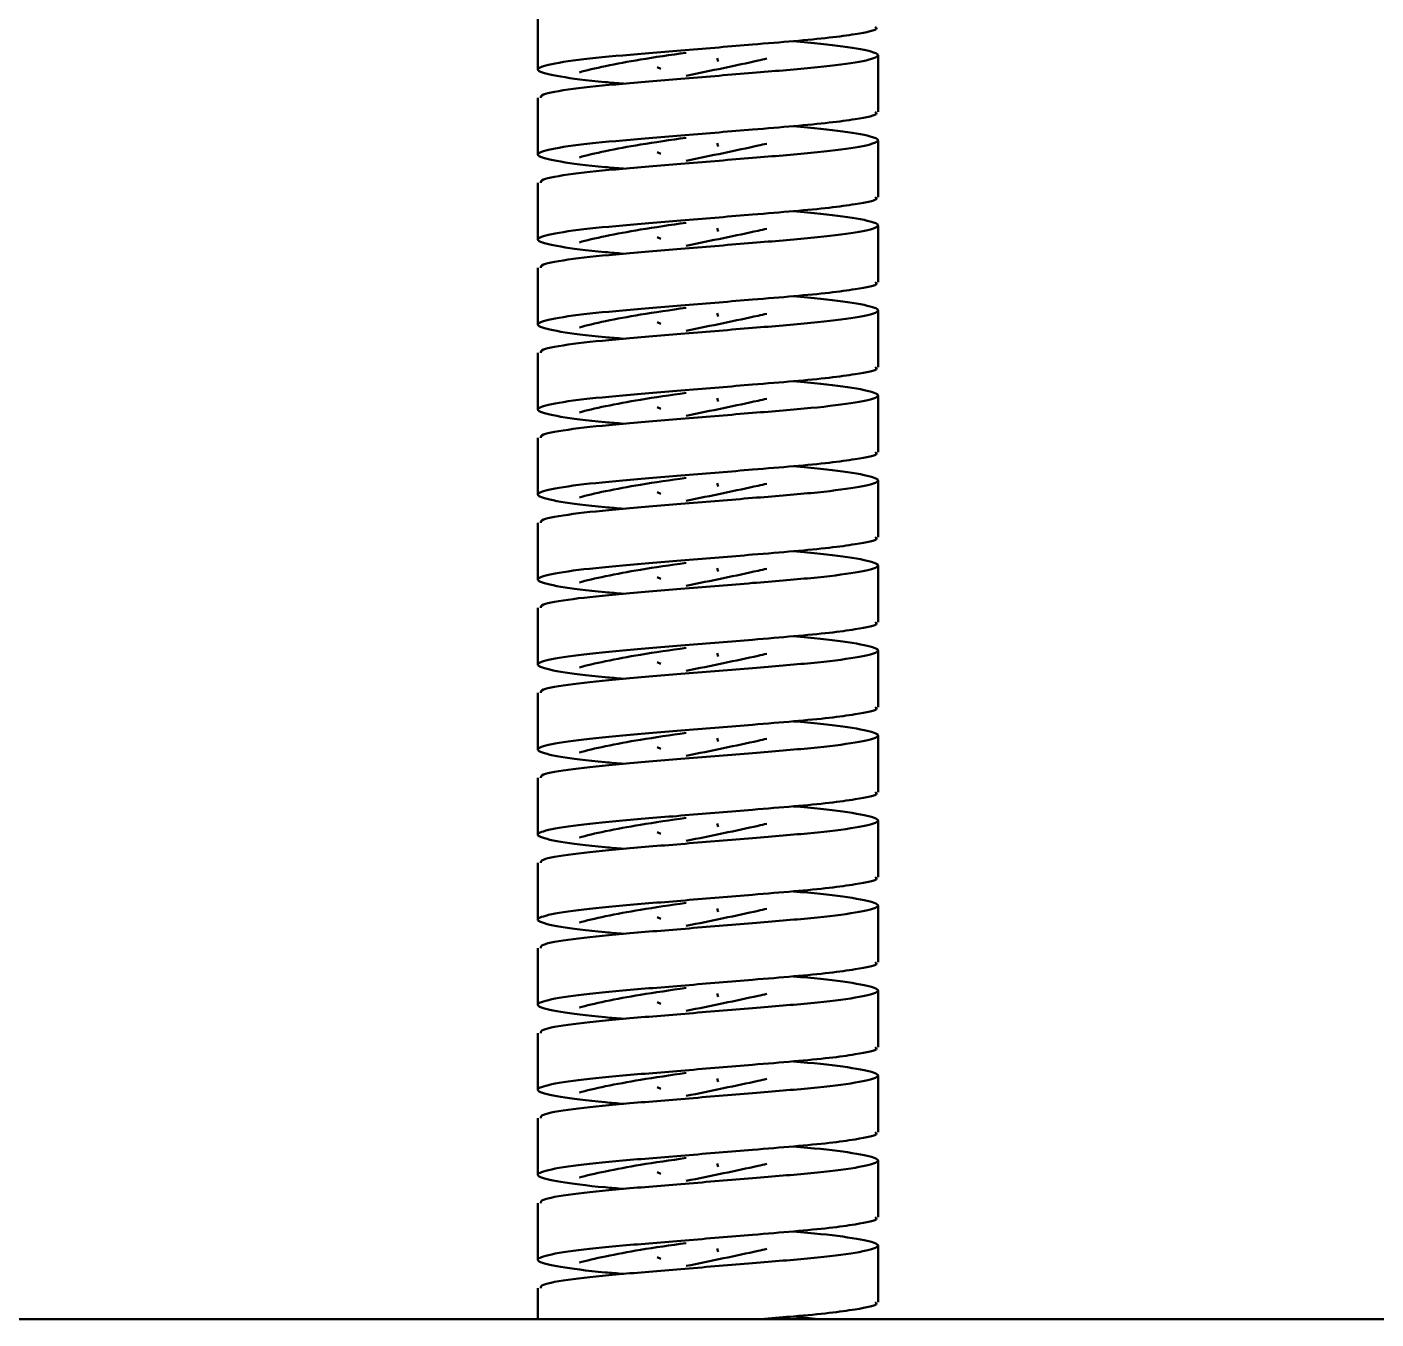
# Model space of a CAD drawing. Header units: millimetres. Extents: x -190 to 12889, y -227 to 3957.
# Drawn here: x 576.28 to 623.88, y 2245.62 to 2291.21 of the extents above; entities that cross this region are included whole.
import ezdxf

# ---------------------------------------------------------------- set-up
doc = ezdxf.new("R2010")
doc.units = ezdxf.units.MM
doc.header["$LTSCALE"] = 0.7
doc.layers.add('CON', color=7, linetype='Continuous', lineweight=50)

msp = doc.modelspace()

# ---------------------------------------------------------------- linework, layer by layer
at = {"layer": 'CON', "linetype": 'Continuous'}
for p, q in [((594.3078, 2291.7083), (594.3078, 2289.7083)), ((600.6655, 2289.99), (600.628, 2290.1075)), ((606.3078, 2288.2083), (606.3078, 2290.2083)), ((598.5207, 2289.795), (598.6491, 2289.7363)), ((594.3078, 2288.7083), (594.3078, 2286.7083)), ((600.6655, 2286.99), (600.628, 2287.1075)), ((606.3078, 2285.2083), (606.3078, 2287.2083)), ((598.5207, 2286.795), (598.6491, 2286.7363)), ((594.3078, 2285.7083), (594.3078, 2283.7083)), ((606.3078, 2282.2083), (606.3078, 2284.2083)), ((598.5207, 2283.795), (598.6491, 2283.7363)), ((600.6655, 2283.99), (600.628, 2284.1075)), ((594.3078, 2282.7083), (594.3078, 2280.7083)), ((600.6655, 2280.99), (600.628, 2281.1075)), ((606.3078, 2279.2083), (606.3078, 2281.2083)), ((598.5207, 2280.795), (598.6491, 2280.7363)), ((594.3078, 2279.7083), (594.3078, 2277.7083)), ((600.6655, 2277.99), (600.628, 2278.1075)), ((606.3078, 2276.2083), (606.3078, 2278.2083)), ((598.5207, 2277.795), (598.6491, 2277.7363)), ((594.3078, 2276.7083), (594.3078, 2274.7083)), ((606.3078, 2273.2083), (606.3078, 2275.2083)), ((598.5207, 2274.795), (598.6491, 2274.7363)), ((600.6655, 2274.99), (600.628, 2275.1075)), ((594.3078, 2273.7083), (594.3078, 2271.7083)), ((600.6655, 2271.99), (600.628, 2272.1075)), ((606.3078, 2270.2083), (606.3078, 2272.2083)), ((598.5207, 2271.795), (598.6491, 2271.7363)), ((594.3078, 2270.7083), (594.3078, 2268.7083)), ((600.6655, 2268.99), (600.628, 2269.1075)), ((606.3078, 2267.2083), (606.3078, 2269.2083)), ((598.5207, 2268.795), (598.6491, 2268.7363)), ((594.3078, 2267.7083), (594.3078, 2265.7083)), ((600.6655, 2265.99), (600.628, 2266.1075)), ((606.3078, 2264.2083), (606.3078, 2266.2083)), ((598.5207, 2265.795), (598.6491, 2265.7363)), ((594.3078, 2264.7083), (594.3078, 2262.7083)), ((598.5207, 2262.795), (598.6491, 2262.7363)), ((600.6655, 2262.99), (600.628, 2263.1075)), ((606.3078, 2261.2083), (606.3078, 2263.2083)), ((594.3078, 2261.7083), (594.3078, 2259.7083)), ((600.6655, 2259.99), (600.628, 2260.1075)), ((606.3078, 2258.2083), (606.3078, 2260.2083)), ((598.5207, 2259.795), (598.6491, 2259.7363)), ((594.3078, 2258.7083), (594.3078, 2256.7083)), ((600.6655, 2256.99), (600.628, 2257.1075)), ((606.3078, 2255.2083), (606.3078, 2257.2083)), ((598.5207, 2256.795), (598.6491, 2256.7363)), ((594.3078, 2255.7083), (594.3078, 2253.7083)), ((606.3078, 2252.2083), (606.3078, 2254.2083)), ((598.5207, 2253.795), (598.6491, 2253.7363)), ((600.6655, 2253.99), (600.628, 2254.1075)), ((594.3078, 2252.7083), (594.3078, 2250.7083)), ((600.6655, 2250.99), (600.628, 2251.1075)), ((606.3078, 2249.2083), (606.3078, 2251.2083)), ((598.5207, 2250.795), (598.6491, 2250.7363)), ((594.3078, 2249.7083), (594.3078, 2247.7083)), ((600.6655, 2247.99), (600.628, 2248.1075)), ((606.3078, 2246.2083), (606.3078, 2248.2083)), ((598.5207, 2247.795), (598.6491, 2247.7363)), ((594.3078, 2246.7083), (594.3078, 2245.6166)), ((765.3078, 2245.6166), (435.3078, 2245.6166))]:
    msp.add_line(p, q, dxfattribs=at)
for points, knots in [([(606.2099, 2291.2083), (606.2369, 2291.189), (606.3476, 2291.1099), (605.7043, 2290.9808), (604.6208, 2290.8279), (603.3691, 2290.7094), (601.6484, 2290.5708), (599.4977, 2290.3879), (597.2239, 2290.2068), (595.4149, 2290.0258), (594.362, 2289.8217), (594.2023, 2289.6525), (594.9972, 2289.4568), (596.1604, 2289.3049), (597.1046, 2289.2269), (597.3243, 2289.2088)], [0, 0, 0, 0, 0.0305755, 0.1253318, 0.1859372, 0.2493152, 0.3125273, 0.4081193, 0.5012471, 0.5943748, 0.6899668, 0.7817493, 0.8765056, 0.9712619, 1, 1, 1, 1]), ([(594.4058, 2288.7083), (594.4053, 2288.7465), (594.4038, 2288.8441), (595.4374, 2289.0258), (597.2177, 2289.2068), (599.5002, 2289.3877), (601.8888, 2289.5919), (604.0482, 2289.7611), (605.6382, 2289.9568), (606.4069, 2290.1525), (606.2602, 2290.3217), (605.1803, 2290.5258), (604.0295, 2290.6472), (603.3102, 2290.7072), (603.3078, 2290.7074)], [0, 0, 0, 0, 0.0611607, 0.1566805, 0.2497378, 0.3427951, 0.4383149, 0.530028, 0.6247127, 0.7193974, 0.8111105, 0.9066303, 0.9996876, 1, 1, 1, 1]), ([(595.7718, 2289.6065), (595.7723, 2289.6066), (595.9905, 2289.6755), (596.7011, 2289.8357), (597.9385, 2290.0704), (598.9827, 2290.2194), (599.5382, 2290.2987)], [0, 0, 0, 0, 0.000757, 0.3055548, 0.63056, 1, 1, 1, 1]), ([(602.3845, 2290.0906), (602.2819, 2290.0674), (601.4345, 2289.8757), (600.426, 2289.6695), (599.5395, 2289.4883)], [0, 0, 0, 0, 0.1210295, 1, 1, 1, 1]), ([(606.2099, 2288.2083), (606.2369, 2288.189), (606.3476, 2288.1099), (605.7043, 2287.9808), (604.6208, 2287.8279), (603.3691, 2287.7094), (601.6484, 2287.5708), (599.4977, 2287.3879), (597.2239, 2287.2068), (595.4149, 2287.0258), (594.362, 2286.8217), (594.2023, 2286.6525), (594.9972, 2286.4568), (596.1604, 2286.3049), (597.1046, 2286.2269), (597.3243, 2286.2088)], [0, 0, 0, 0, 0.03057552, 0.12533183, 0.18593723, 0.24931524, 0.31252732, 0.40811934, 0.50124705, 0.59437476, 0.68996678, 0.78174926, 0.87650557, 0.97126189, 1, 1, 1, 1]), ([(594.4058, 2285.7083), (594.4053, 2285.7465), (594.4038, 2285.8441), (595.4374, 2286.0258), (597.2177, 2286.2068), (599.5002, 2286.3877), (601.8888, 2286.5919), (604.0482, 2286.7611), (605.6382, 2286.9568), (606.4069, 2287.1525), (606.2602, 2287.3217), (605.1803, 2287.5258), (604.0295, 2287.6472), (603.3102, 2287.7072), (603.3078, 2287.7074)], [0, 0, 0, 0, 0.0611607, 0.1566805, 0.2497378, 0.3427951, 0.4383149, 0.530028, 0.6247127, 0.7193974, 0.8111105, 0.9066303, 0.9996876, 1, 1, 1, 1]), ([(595.7718, 2286.6065), (595.7723, 2286.6066), (595.9905, 2286.6755), (596.7011, 2286.8357), (597.9385, 2287.0704), (598.9827, 2287.2194), (599.5382, 2287.2987)], [0, 0, 0, 0, 0.000757, 0.3055548, 0.63056, 1, 1, 1, 1]), ([(602.3845, 2287.0906), (602.2819, 2287.0674), (601.4345, 2286.8757), (600.426, 2286.6695), (599.5395, 2286.4883)], [0, 0, 0, 0, 0.12102951, 1, 1, 1, 1]), ([(606.2099, 2285.2083), (606.2369, 2285.189), (606.3476, 2285.1099), (605.7043, 2284.9808), (604.6208, 2284.8279), (603.3691, 2284.7094), (601.6484, 2284.5708), (599.4977, 2284.3879), (597.2239, 2284.2068), (595.4149, 2284.0258), (594.362, 2283.8217), (594.2023, 2283.6525), (594.9972, 2283.4568), (596.1604, 2283.3049), (597.1046, 2283.2269), (597.3243, 2283.2088)], [0, 0, 0, 0, 0.0305755, 0.1253318, 0.1859372, 0.2493152, 0.3125273, 0.4081193, 0.5012471, 0.5943748, 0.6899668, 0.7817493, 0.8765056, 0.9712619, 1, 1, 1, 1]), ([(594.4058, 2282.7083), (594.4053, 2282.7465), (594.4038, 2282.8441), (595.4374, 2283.0258), (597.2177, 2283.2068), (599.5002, 2283.3877), (601.8888, 2283.5919), (604.0482, 2283.7611), (605.6382, 2283.9568), (606.4069, 2284.1525), (606.2602, 2284.3217), (605.1803, 2284.5258), (604.0295, 2284.6472), (603.3102, 2284.7072), (603.3078, 2284.7074)], [0, 0, 0, 0, 0.0611607, 0.1566805, 0.2497378, 0.3427951, 0.4383149, 0.530028, 0.6247127, 0.7193974, 0.8111105, 0.9066303, 0.9996876, 1, 1, 1, 1]), ([(595.7718, 2283.6065), (595.7723, 2283.6066), (595.9905, 2283.6755), (596.7011, 2283.8357), (597.9385, 2284.0704), (598.9827, 2284.2194), (599.5382, 2284.2987)], [0, 0, 0, 0, 0.000757, 0.3055548, 0.63056, 1, 1, 1, 1]), ([(602.3845, 2284.0906), (602.2819, 2284.0674), (601.4345, 2283.8757), (600.426, 2283.6695), (599.5395, 2283.4883)], [0, 0, 0, 0, 0.1210295, 1, 1, 1, 1]), ([(606.2099, 2282.2083), (606.2369, 2282.189), (606.3476, 2282.1099), (605.7043, 2281.9808), (604.6208, 2281.8279), (603.3691, 2281.7094), (601.6484, 2281.5708), (599.4977, 2281.3879), (597.2239, 2281.2068), (595.4149, 2281.0258), (594.362, 2280.8217), (594.2023, 2280.6525), (594.9972, 2280.4568), (596.1604, 2280.3049), (597.1046, 2280.2269), (597.3243, 2280.2088)], [0, 0, 0, 0, 0.0305755, 0.1253318, 0.1859372, 0.2493152, 0.3125273, 0.4081193, 0.5012471, 0.5943748, 0.6899668, 0.7817493, 0.8765056, 0.9712619, 1, 1, 1, 1]), ([(594.4058, 2279.7083), (594.4053, 2279.7465), (594.4038, 2279.8441), (595.4374, 2280.0258), (597.2177, 2280.2068), (599.5002, 2280.3877), (601.8888, 2280.5919), (604.0482, 2280.7611), (605.6382, 2280.9568), (606.4069, 2281.1525), (606.2602, 2281.3217), (605.1803, 2281.5258), (604.0295, 2281.6472), (603.3102, 2281.7072), (603.3078, 2281.7074)], [0, 0, 0, 0, 0.0611607, 0.1566805, 0.2497378, 0.3427951, 0.4383149, 0.530028, 0.6247127, 0.7193974, 0.8111105, 0.9066303, 0.9996876, 1, 1, 1, 1]), ([(595.7718, 2280.6065), (595.7723, 2280.6066), (595.9905, 2280.6755), (596.7011, 2280.8357), (597.9385, 2281.0704), (598.9827, 2281.2194), (599.5382, 2281.2987)], [0, 0, 0, 0, 0.000757, 0.30555479, 0.63056, 1, 1, 1, 1]), ([(602.3845, 2281.0906), (602.2819, 2281.0674), (601.4345, 2280.8757), (600.426, 2280.6695), (599.5395, 2280.4883)], [0, 0, 0, 0, 0.1210295, 1, 1, 1, 1]), ([(606.2099, 2279.2083), (606.2369, 2279.189), (606.3476, 2279.1099), (605.7043, 2278.9808), (604.6208, 2278.8279), (603.3691, 2278.7094), (601.6484, 2278.5708), (599.4977, 2278.3879), (597.2239, 2278.2068), (595.4149, 2278.0258), (594.362, 2277.8217), (594.2023, 2277.6525), (594.9972, 2277.4568), (596.1604, 2277.3049), (597.1046, 2277.2269), (597.3243, 2277.2088)], [0, 0, 0, 0, 0.0305755, 0.1253318, 0.1859372, 0.2493152, 0.3125273, 0.4081193, 0.5012471, 0.5943748, 0.6899668, 0.7817493, 0.8765056, 0.9712619, 1, 1, 1, 1]), ([(594.4058, 2276.7083), (594.4053, 2276.7465), (594.4038, 2276.8441), (595.4374, 2277.0258), (597.2177, 2277.2068), (599.5002, 2277.3877), (601.8888, 2277.5919), (604.0482, 2277.7611), (605.6382, 2277.9568), (606.4069, 2278.1525), (606.2602, 2278.3217), (605.1803, 2278.5258), (604.0295, 2278.6472), (603.3102, 2278.7072), (603.3078, 2278.7074)], [0, 0, 0, 0, 0.0611607, 0.1566805, 0.2497378, 0.3427951, 0.4383149, 0.530028, 0.6247127, 0.7193974, 0.8111105, 0.9066303, 0.9996876, 1, 1, 1, 1]), ([(595.7718, 2277.6065), (595.7723, 2277.6066), (595.9905, 2277.6755), (596.7011, 2277.8357), (597.9385, 2278.0704), (598.9827, 2278.2194), (599.5382, 2278.2987)], [0, 0, 0, 0, 0.000757, 0.3055548, 0.63056, 1, 1, 1, 1]), ([(602.3845, 2278.0906), (602.2819, 2278.0674), (601.4345, 2277.8757), (600.426, 2277.6695), (599.5395, 2277.4883)], [0, 0, 0, 0, 0.1210295, 1, 1, 1, 1]), ([(606.2099, 2276.2083), (606.2369, 2276.189), (606.3476, 2276.1099), (605.7043, 2275.9808), (604.6208, 2275.8279), (603.3691, 2275.7094), (601.6484, 2275.5708), (599.4977, 2275.3879), (597.2239, 2275.2068), (595.4149, 2275.0258), (594.362, 2274.8217), (594.2023, 2274.6525), (594.9972, 2274.4568), (596.1604, 2274.3049), (597.1046, 2274.2269), (597.3243, 2274.2088)], [0, 0, 0, 0, 0.03057552, 0.12533183, 0.18593723, 0.24931524, 0.31252732, 0.40811934, 0.50124705, 0.59437476, 0.68996678, 0.78174926, 0.87650557, 0.97126189, 1, 1, 1, 1]), ([(594.4058, 2273.7083), (594.4053, 2273.7465), (594.4038, 2273.8441), (595.4374, 2274.0258), (597.2177, 2274.2068), (599.5002, 2274.3877), (601.8888, 2274.5919), (604.0482, 2274.7611), (605.6382, 2274.9568), (606.4069, 2275.1525), (606.2602, 2275.3217), (605.1803, 2275.5258), (604.0295, 2275.6472), (603.3102, 2275.7072), (603.3078, 2275.7074)], [0, 0, 0, 0, 0.0611607, 0.1566805, 0.2497378, 0.3427951, 0.4383149, 0.530028, 0.6247127, 0.7193974, 0.8111105, 0.9066303, 0.9996876, 1, 1, 1, 1]), ([(595.7718, 2274.6065), (595.7723, 2274.6066), (595.9905, 2274.6755), (596.7011, 2274.8357), (597.9385, 2275.0704), (598.9827, 2275.2194), (599.5382, 2275.2987)], [0, 0, 0, 0, 0.000757, 0.3055548, 0.63056, 1, 1, 1, 1]), ([(602.3845, 2275.0906), (602.2819, 2275.0674), (601.4345, 2274.8757), (600.426, 2274.6695), (599.5395, 2274.4883)], [0, 0, 0, 0, 0.1210295, 1, 1, 1, 1]), ([(606.2099, 2273.2083), (606.2369, 2273.189), (606.3476, 2273.1099), (605.7043, 2272.9808), (604.6208, 2272.8279), (603.3691, 2272.7094), (601.6484, 2272.5708), (599.4977, 2272.3879), (597.2239, 2272.2068), (595.4149, 2272.0258), (594.362, 2271.8217), (594.2023, 2271.6525), (594.9972, 2271.4568), (596.1604, 2271.3049), (597.1046, 2271.2269), (597.3243, 2271.2088)], [0, 0, 0, 0, 0.0305755, 0.1253318, 0.1859372, 0.2493152, 0.3125273, 0.4081193, 0.5012471, 0.5943748, 0.6899668, 0.7817493, 0.8765056, 0.9712619, 1, 1, 1, 1]), ([(594.4058, 2270.7083), (594.4053, 2270.7465), (594.4038, 2270.8441), (595.4374, 2271.0258), (597.2177, 2271.2068), (599.5002, 2271.3877), (601.8888, 2271.5919), (604.0482, 2271.7611), (605.6382, 2271.9568), (606.4069, 2272.1525), (606.2602, 2272.3217), (605.1803, 2272.5258), (604.0295, 2272.6472), (603.3102, 2272.7072), (603.3078, 2272.7074)], [0, 0, 0, 0, 0.0611607, 0.15668047, 0.2497378, 0.34279513, 0.4383149, 0.53002801, 0.6247127, 0.7193974, 0.81111051, 0.90663028, 0.99968761, 1, 1, 1, 1]), ([(595.7718, 2271.6065), (595.7723, 2271.6066), (595.9905, 2271.6755), (596.7011, 2271.8357), (597.9385, 2272.0704), (598.9827, 2272.2194), (599.5382, 2272.2987)], [0, 0, 0, 0, 0.000757, 0.30555479, 0.63056, 1, 1, 1, 1]), ([(602.3845, 2272.0906), (602.2819, 2272.0674), (601.4345, 2271.8757), (600.426, 2271.6695), (599.5395, 2271.4883)], [0, 0, 0, 0, 0.1210295, 1, 1, 1, 1]), ([(606.2099, 2270.2083), (606.2369, 2270.189), (606.3476, 2270.1099), (605.7043, 2269.9808), (604.6208, 2269.8279), (603.3691, 2269.7094), (601.6484, 2269.5708), (599.4977, 2269.3879), (597.2239, 2269.2068), (595.4149, 2269.0258), (594.362, 2268.8217), (594.2023, 2268.6525), (594.9972, 2268.4568), (596.1604, 2268.3049), (597.1046, 2268.2269), (597.3243, 2268.2088)], [0, 0, 0, 0, 0.0305755, 0.1253318, 0.1859372, 0.2493152, 0.3125273, 0.4081193, 0.5012471, 0.5943748, 0.6899668, 0.7817493, 0.8765056, 0.9712619, 1, 1, 1, 1]), ([(594.4058, 2267.7083), (594.4053, 2267.7465), (594.4038, 2267.8441), (595.4374, 2268.0258), (597.2177, 2268.2068), (599.5002, 2268.3877), (601.8888, 2268.5919), (604.0482, 2268.7611), (605.6382, 2268.9568), (606.4069, 2269.1525), (606.2602, 2269.3217), (605.1803, 2269.5258), (604.0295, 2269.6472), (603.3102, 2269.7072), (603.3078, 2269.7074)], [0, 0, 0, 0, 0.0611607, 0.15668047, 0.2497378, 0.34279513, 0.4383149, 0.53002801, 0.6247127, 0.7193974, 0.81111051, 0.90663028, 0.99968761, 1, 1, 1, 1]), ([(595.7718, 2268.6065), (595.7723, 2268.6066), (595.9905, 2268.6755), (596.7011, 2268.8357), (597.9385, 2269.0704), (598.9827, 2269.2194), (599.5382, 2269.2987)], [0, 0, 0, 0, 0.000757, 0.30555479, 0.63056, 1, 1, 1, 1]), ([(602.3845, 2269.0906), (602.2819, 2269.0674), (601.4345, 2268.8757), (600.426, 2268.6695), (599.5395, 2268.4883)], [0, 0, 0, 0, 0.1210295, 1, 1, 1, 1]), ([(606.2099, 2267.2083), (606.2369, 2267.189), (606.3476, 2267.1099), (605.7043, 2266.9808), (604.6208, 2266.8279), (603.3691, 2266.7094), (601.6484, 2266.5708), (599.4977, 2266.3879), (597.2239, 2266.2068), (595.4149, 2266.0258), (594.362, 2265.8217), (594.2023, 2265.6525), (594.9972, 2265.4568), (596.1604, 2265.3049), (597.1046, 2265.2269), (597.3243, 2265.2088)], [0, 0, 0, 0, 0.0305755, 0.1253318, 0.1859372, 0.2493152, 0.3125273, 0.4081193, 0.5012471, 0.5943748, 0.6899668, 0.7817493, 0.8765056, 0.9712619, 1, 1, 1, 1]), ([(594.4058, 2264.7083), (594.4053, 2264.7465), (594.4038, 2264.8441), (595.4374, 2265.0258), (597.2177, 2265.2068), (599.5002, 2265.3877), (601.8888, 2265.5919), (604.0482, 2265.7611), (605.6382, 2265.9568), (606.4069, 2266.1525), (606.2602, 2266.3217), (605.1803, 2266.5258), (604.0295, 2266.6472), (603.3102, 2266.7072), (603.3078, 2266.7074)], [0, 0, 0, 0, 0.0611607, 0.15668047, 0.2497378, 0.34279513, 0.4383149, 0.53002801, 0.6247127, 0.7193974, 0.81111051, 0.90663028, 0.99968761, 1, 1, 1, 1]), ([(595.7718, 2265.6065), (595.7723, 2265.6066), (595.9905, 2265.6755), (596.7011, 2265.8357), (597.9385, 2266.0704), (598.9827, 2266.2194), (599.5382, 2266.2987)], [0, 0, 0, 0, 0.000757, 0.3055548, 0.63056, 1, 1, 1, 1]), ([(602.3845, 2266.0906), (602.2819, 2266.0674), (601.4345, 2265.8757), (600.426, 2265.6695), (599.5395, 2265.4883)], [0, 0, 0, 0, 0.1210295, 1, 1, 1, 1]), ([(606.2099, 2264.2083), (606.2369, 2264.189), (606.3476, 2264.1099), (605.7043, 2263.9808), (604.6208, 2263.8279), (603.3691, 2263.7094), (601.6484, 2263.5708), (599.4977, 2263.3879), (597.2239, 2263.2068), (595.4149, 2263.0258), (594.362, 2262.8217), (594.2023, 2262.6525), (594.9972, 2262.4568), (596.1604, 2262.3049), (597.1046, 2262.2269), (597.3243, 2262.2088)], [0, 0, 0, 0, 0.0305755, 0.1253318, 0.1859372, 0.2493152, 0.3125273, 0.4081193, 0.5012471, 0.5943748, 0.6899668, 0.7817493, 0.8765056, 0.9712619, 1, 1, 1, 1]), ([(594.4058, 2261.7083), (594.4053, 2261.7465), (594.4038, 2261.8441), (595.4374, 2262.0258), (597.2177, 2262.2068), (599.5002, 2262.3877), (601.8888, 2262.5919), (604.0482, 2262.7611), (605.6382, 2262.9568), (606.4069, 2263.1525), (606.2602, 2263.3217), (605.1803, 2263.5258), (604.0295, 2263.6472), (603.3102, 2263.7072), (603.3078, 2263.7074)], [0, 0, 0, 0, 0.0611607, 0.1566805, 0.2497378, 0.3427951, 0.4383149, 0.530028, 0.6247127, 0.7193974, 0.8111105, 0.9066303, 0.9996876, 1, 1, 1, 1]), ([(595.7718, 2262.6065), (595.7723, 2262.6066), (595.9905, 2262.6755), (596.7011, 2262.8357), (597.9385, 2263.0704), (598.9827, 2263.2194), (599.5382, 2263.2987)], [0, 0, 0, 0, 0.000757, 0.3055548, 0.63056, 1, 1, 1, 1]), ([(602.3845, 2263.0906), (602.2819, 2263.0674), (601.4345, 2262.8757), (600.426, 2262.6695), (599.5395, 2262.4883)], [0, 0, 0, 0, 0.1210295, 1, 1, 1, 1]), ([(606.2099, 2261.2083), (606.2369, 2261.189), (606.3476, 2261.1099), (605.7043, 2260.9808), (604.6208, 2260.8279), (603.3691, 2260.7094), (601.6484, 2260.5708), (599.4977, 2260.3879), (597.2239, 2260.2068), (595.4149, 2260.0258), (594.362, 2259.8217), (594.2023, 2259.6525), (594.9972, 2259.4568), (596.1604, 2259.3049), (597.1046, 2259.2269), (597.3243, 2259.2088)], [0, 0, 0, 0, 0.03057552, 0.12533183, 0.18593723, 0.24931524, 0.31252732, 0.40811934, 0.50124705, 0.59437476, 0.68996678, 0.78174926, 0.87650557, 0.97126189, 1, 1, 1, 1]), ([(594.4058, 2258.7083), (594.4053, 2258.7465), (594.4038, 2258.8441), (595.4374, 2259.0258), (597.2177, 2259.2068), (599.5002, 2259.3877), (601.8888, 2259.5919), (604.0482, 2259.7611), (605.6382, 2259.9568), (606.4069, 2260.1525), (606.2602, 2260.3217), (605.1803, 2260.5258), (604.0295, 2260.6472), (603.3102, 2260.7072), (603.3078, 2260.7074)], [0, 0, 0, 0, 0.0611607, 0.15668047, 0.2497378, 0.34279513, 0.4383149, 0.53002801, 0.6247127, 0.7193974, 0.81111051, 0.90663028, 0.99968761, 1, 1, 1, 1]), ([(595.7718, 2259.6065), (595.7723, 2259.6066), (595.9905, 2259.6755), (596.7011, 2259.8357), (597.9385, 2260.0704), (598.9827, 2260.2194), (599.5382, 2260.2987)], [0, 0, 0, 0, 0.000757, 0.3055548, 0.63056, 1, 1, 1, 1]), ([(602.3845, 2260.0906), (602.2819, 2260.0674), (601.4345, 2259.8757), (600.426, 2259.6695), (599.5395, 2259.4883)], [0, 0, 0, 0, 0.12102951, 1, 1, 1, 1]), ([(606.2099, 2258.2083), (606.2369, 2258.189), (606.3476, 2258.1099), (605.7043, 2257.9808), (604.6208, 2257.8279), (603.3691, 2257.7094), (601.6484, 2257.5708), (599.4977, 2257.3879), (597.2239, 2257.2068), (595.4149, 2257.0258), (594.362, 2256.8217), (594.2023, 2256.6525), (594.9972, 2256.4568), (596.1604, 2256.3049), (597.1046, 2256.2269), (597.3243, 2256.2088)], [0, 0, 0, 0, 0.0305755, 0.1253318, 0.1859372, 0.2493152, 0.3125273, 0.4081193, 0.5012471, 0.5943748, 0.6899668, 0.7817493, 0.8765056, 0.9712619, 1, 1, 1, 1]), ([(594.4058, 2255.7083), (594.4053, 2255.7465), (594.4038, 2255.8441), (595.4374, 2256.0258), (597.2177, 2256.2068), (599.5002, 2256.3877), (601.8888, 2256.5919), (604.0482, 2256.7611), (605.6382, 2256.9568), (606.4069, 2257.1525), (606.2602, 2257.3217), (605.1803, 2257.5258), (604.0295, 2257.6472), (603.3102, 2257.7072), (603.3078, 2257.7074)], [0, 0, 0, 0, 0.0611607, 0.15668047, 0.2497378, 0.34279513, 0.4383149, 0.53002801, 0.6247127, 0.7193974, 0.81111051, 0.90663028, 0.99968761, 1, 1, 1, 1]), ([(595.7718, 2256.6065), (595.7723, 2256.6066), (595.9905, 2256.6755), (596.7011, 2256.8357), (597.9385, 2257.0704), (598.9827, 2257.2194), (599.5382, 2257.2987)], [0, 0, 0, 0, 0.000757, 0.3055548, 0.63056, 1, 1, 1, 1]), ([(602.3845, 2257.0906), (602.2819, 2257.0674), (601.4345, 2256.8757), (600.426, 2256.6695), (599.5395, 2256.4883)], [0, 0, 0, 0, 0.1210295, 1, 1, 1, 1]), ([(606.2099, 2255.2083), (606.2369, 2255.189), (606.3476, 2255.1099), (605.7043, 2254.9808), (604.6208, 2254.8279), (603.3691, 2254.7094), (601.6484, 2254.5708), (599.4977, 2254.3879), (597.2239, 2254.2068), (595.4149, 2254.0258), (594.362, 2253.8217), (594.2023, 2253.6525), (594.9972, 2253.4568), (596.1604, 2253.3049), (597.1046, 2253.2269), (597.3243, 2253.2088)], [0, 0, 0, 0, 0.03057552, 0.12533183, 0.18593723, 0.24931524, 0.31252732, 0.40811934, 0.50124705, 0.59437476, 0.68996678, 0.78174926, 0.87650557, 0.97126189, 1, 1, 1, 1]), ([(594.4058, 2252.7083), (594.4053, 2252.7465), (594.4038, 2252.8441), (595.4374, 2253.0258), (597.2177, 2253.2068), (599.5002, 2253.3877), (601.8888, 2253.5919), (604.0482, 2253.7611), (605.6382, 2253.9568), (606.4069, 2254.1525), (606.2602, 2254.3217), (605.1803, 2254.5258), (604.0295, 2254.6472), (603.3102, 2254.7072), (603.3078, 2254.7074)], [0, 0, 0, 0, 0.0611607, 0.15668047, 0.2497378, 0.34279513, 0.4383149, 0.53002801, 0.6247127, 0.7193974, 0.81111051, 0.90663028, 0.99968761, 1, 1, 1, 1]), ([(595.7718, 2253.6065), (595.7723, 2253.6066), (595.9905, 2253.6755), (596.7011, 2253.8357), (597.9385, 2254.0704), (598.9827, 2254.2194), (599.5382, 2254.2987)], [0, 0, 0, 0, 0.000757, 0.30555479, 0.63056, 1, 1, 1, 1]), ([(602.3845, 2254.0906), (602.2819, 2254.0674), (601.4345, 2253.8757), (600.426, 2253.6695), (599.5395, 2253.4883)], [0, 0, 0, 0, 0.1210295, 1, 1, 1, 1]), ([(606.2099, 2252.2083), (606.2369, 2252.189), (606.3476, 2252.1099), (605.7043, 2251.9808), (604.6208, 2251.8279), (603.3691, 2251.7094), (601.6484, 2251.5708), (599.4977, 2251.3879), (597.2239, 2251.2068), (595.4149, 2251.0258), (594.362, 2250.8217), (594.2023, 2250.6525), (594.9972, 2250.4568), (596.1604, 2250.3049), (597.1046, 2250.2269), (597.3243, 2250.2088)], [0, 0, 0, 0, 0.03057552, 0.12533183, 0.18593723, 0.24931524, 0.31252732, 0.40811934, 0.50124705, 0.59437476, 0.68996678, 0.78174926, 0.87650557, 0.97126189, 1, 1, 1, 1]), ([(594.4058, 2249.7083), (594.4053, 2249.7465), (594.4038, 2249.8441), (595.4374, 2250.0258), (597.2177, 2250.2068), (599.5002, 2250.3877), (601.8888, 2250.5919), (604.0482, 2250.7611), (605.6382, 2250.9568), (606.4069, 2251.1525), (606.2602, 2251.3217), (605.1803, 2251.5258), (604.0295, 2251.6472), (603.3102, 2251.7072), (603.3078, 2251.7074)], [0, 0, 0, 0, 0.0611607, 0.15668047, 0.2497378, 0.34279513, 0.4383149, 0.53002801, 0.6247127, 0.7193974, 0.81111051, 0.90663028, 0.99968761, 1, 1, 1, 1]), ([(595.7718, 2250.6065), (595.7723, 2250.6066), (595.9905, 2250.6755), (596.7011, 2250.8357), (597.9385, 2251.0704), (598.9827, 2251.2194), (599.5382, 2251.2987)], [0, 0, 0, 0, 0.000757, 0.3055548, 0.63056, 1, 1, 1, 1]), ([(602.3845, 2251.0906), (602.2819, 2251.0674), (601.4345, 2250.8757), (600.426, 2250.6695), (599.5395, 2250.4883)], [0, 0, 0, 0, 0.1210295, 1, 1, 1, 1]), ([(606.2099, 2249.2083), (606.2369, 2249.189), (606.3476, 2249.1099), (605.7043, 2248.9808), (604.6208, 2248.8279), (603.3691, 2248.7094), (601.6484, 2248.5708), (599.4977, 2248.3879), (597.2239, 2248.2068), (595.4149, 2248.0258), (594.362, 2247.8217), (594.2023, 2247.6525), (594.9972, 2247.4568), (596.1604, 2247.3049), (597.1046, 2247.2269), (597.3243, 2247.2088)], [0, 0, 0, 0, 0.0305755, 0.1253318, 0.1859372, 0.2493152, 0.3125273, 0.4081193, 0.5012471, 0.5943748, 0.6899668, 0.7817493, 0.8765056, 0.9712619, 1, 1, 1, 1]), ([(594.4058, 2246.7083), (594.4053, 2246.7465), (594.4038, 2246.8441), (595.4374, 2247.0258), (597.2177, 2247.2068), (599.5002, 2247.3877), (601.8888, 2247.5919), (604.0482, 2247.7611), (605.6382, 2247.9568), (606.4069, 2248.1525), (606.2602, 2248.3217), (605.1803, 2248.5258), (604.0295, 2248.6472), (603.3102, 2248.7072), (603.3078, 2248.7074)], [0, 0, 0, 0, 0.0611607, 0.15668047, 0.2497378, 0.34279513, 0.4383149, 0.53002801, 0.6247127, 0.7193974, 0.81111051, 0.90663028, 0.99968761, 1, 1, 1, 1]), ([(595.7718, 2247.6065), (595.7723, 2247.6066), (595.9905, 2247.6755), (596.7011, 2247.8357), (597.9385, 2248.0704), (598.9827, 2248.2194), (599.5382, 2248.2987)], [0, 0, 0, 0, 0.000757, 0.3055548, 0.63056, 1, 1, 1, 1]), ([(602.3845, 2248.0906), (602.2819, 2248.0674), (601.4345, 2247.8757), (600.426, 2247.6695), (599.5395, 2247.4883)], [0, 0, 0, 0, 0.1210295, 1, 1, 1, 1]), ([(606.2099, 2246.2083), (606.2369, 2246.189), (606.3475, 2246.1099), (605.7057, 2245.9808), (604.6177, 2245.8277), (603.5026, 2245.7217), (602.6532, 2245.6523), (602.301, 2245.6235)], [0, 0, 0, 0, 0.1039261, 0.4260024, 0.6319999, 0.8474215, 1, 1, 1, 1]), ([(604.1749, 2245.6166), (603.9211, 2245.647), (603.6655, 2245.6776), (603.3102, 2245.7072), (603.3078, 2245.7074)], [0, 0, 0, 0, 0.9932241, 1, 1, 1, 1])]:
    msp.add_open_spline(points, degree=3, knots=knots, dxfattribs=at)

doc.saveas('drawing.dxf')
